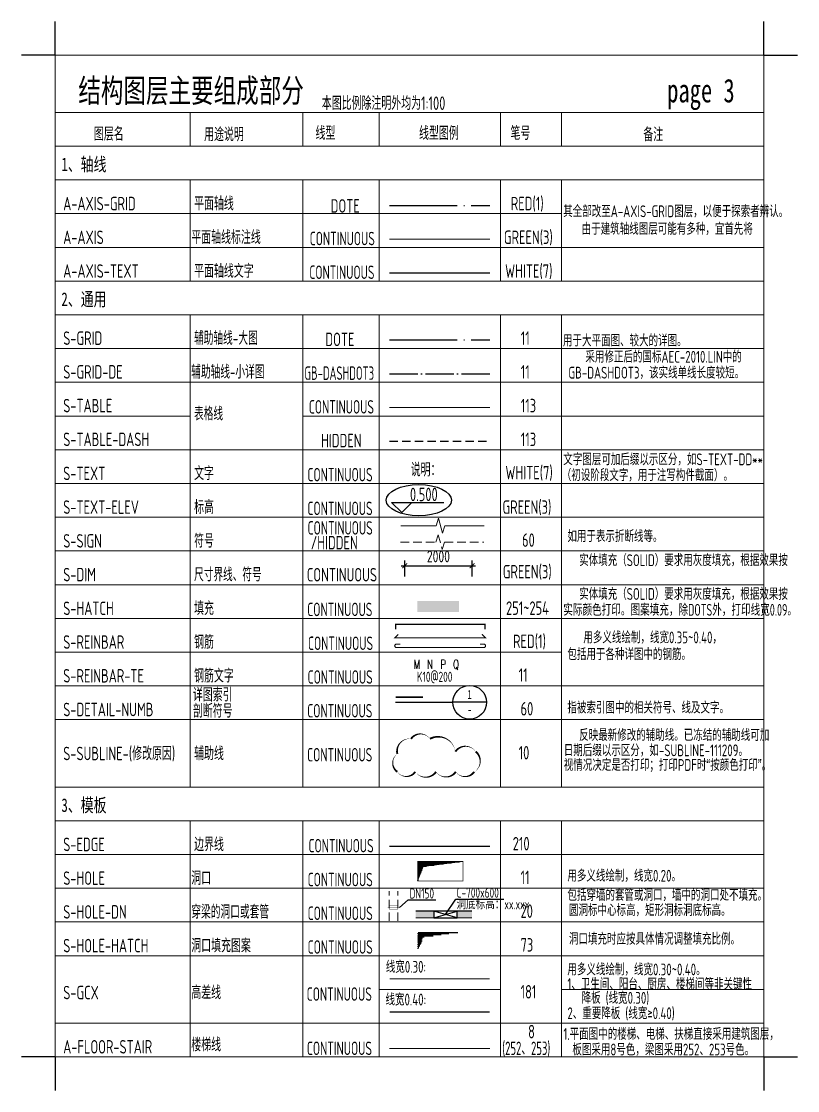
# Model space of a CAD drawing. Header units: millimetres. Extents: x 1089227 to 13101469, y 618865 to 10240562.
# Drawn here: x 2422963 to 2445963, y 5633596 to 5665296 of the extents above; entities that cross this region are included whole.
import ezdxf

# ---------------------------------------------------------------- set-up
doc = ezdxf.new("R2010")
doc.units = ezdxf.units.MM
doc.header["$LTSCALE"] = 1000
doc.header["$PDMODE"] = 3
doc.header["$PDSIZE"] = 200
for name, pattern in [('DOTE', [2.42, 2, -0.2, 0.02, -0.2]), ('GB_DASHDOT3', [1.0675, 0.84, -0.105, 0.0175, -0.105]), ('HIDDEN', [0.375, 0.25, -0.125])]:
    doc.linetypes.add(name, pattern=pattern)
doc.layers.get('0').update_dxf_attribs({"linetype": 'CONTINUOUS'})
doc.layers.get('Defpoints').update_dxf_attribs({"linetype": 'CONTINUOUS'})
for name, color, linetype, lineweight in [('A-AXIS', 3, 'CONTINUOUS', 0), ('A-FLOOR-STAIR', 8, 'CONTINUOUS', 0), ('S-BEAM-DASH', 4, 'HIDDEN', 0), ('S-COLU-DE-HATCH', 73, 'CONTINUOUS', 0), ('S-DIM', 3, 'CONTINUOUS', 0), ('S-HOLE', 11, 'CONTINUOUS', 0), ('S-SIGN', 60, 'CONTINUOUS', 0), ('S-TABLE', 113, 'CONTINUOUS', 0), ('S-TEXT', 32, 'CONTINUOUS', 0), ('S-WALL', 31, 'CONTINUOUS', 0)]:
    doc.layers.add(name, color=color, linetype=linetype, lineweight=lineweight)
for name, color, linetype in [('A-AXIS-GRID', 1, 'DOTE'), ('A-AXIS-TEXT', 7, 'CONTINUOUS'), ('A-TEXT-DESC', 4, 'CONTINUOUS'), ('S-DETAIL-NUMB', 60, 'CONTINUOUS'), ('S-EDGE', 210, 'CONTINUOUS'), ('S-GCX', 181, 'CONTINUOUS'), ('S-GRID', 11, 'DOTE'), ('S-GRID-DE', 11, 'GB_DASHDOT3'), ('S-HOLE-DN', 20, 'CONTINUOUS'), ('S-HOLE-HATCH', 73, 'CONTINUOUS'), ('S-REINBAR-TE', 11, 'CONTINUOUS'), ('S-SUBLINE', 10, 'CONTINUOUS'), ('S-TABLE-DASH', 113, 'HIDDEN'), ('S-TEXT-ELEV', 3, 'CONTINUOUS'), ('S-WALL-HATCH', 251, 'CONTINUOUS'), ('S-WALL-RF-H', 73, 'CONTINUOUS')]:
    doc.layers.add(name, color=color, linetype=linetype)
doc.layers.add('S-reinbar', color=1, linetype='CONTINUOUS', lineweight=0, transparency=0.54)
doc.styles.add('HT', font='simhei.ttf', dxfattribs={"width": 0.7})
doc.styles.add('hzst', font='simsun.ttc', dxfattribs={"width": 0.7})
doc.styles.add('rom', font='romand.shx', dxfattribs={"width": 0.7})
doc.styles.add('SZAD_HT', font='simhei.ttf')
doc.styles.add('TSSD_Dimension', font='tssdeng.shx', dxfattribs={"width": 0.75, "bigfont": 'Hztxt.shx'})
doc.styles.add('TSSD_Norm', font='Tssdeng.shx', dxfattribs={"width": 0.7, "bigfont": 'hztxt.shx'})
doc.styles.add('TSSD_Rein', font='tssdeng.shx', dxfattribs={"width": 0.7, "bigfont": 'hztxt.shx'})
doc.dimstyles.new('TSSD_100_100', dxfattribs={"dimtxt": 350, "dimasz": 100, "dimexe": 150, "dimexo": 250, "dimgap": 100, "dimtad": 1, "dimdec": 0, "dimzin": 0, "dimdsep": 46, "dimtxsty": 'TSSD_Dimension', "dimblk": 'ARCHTICK', "dimblk1": 'ARCHTICK', "dimblk2": 'ARCHTICK', "dimcen": 0, "dimdle": 100, "dimclrt": 7, "dimadec": 0, "dimazin": 0, "dimtfac": 1, "dimtdec": 0, "dimtix": 1, "dimtmove": 2, "dimatfit": 3, "dimfxl": 0, "dimtolj": 1, "dimtzin": 0, "dimarcsym": 0})

# ---------------------------------------------------------------- blocks, each defined once
blk = doc.blocks.new('_ArchTick')
at = {"color": 0, "linetype": 'ByBlock', "const_width": 0.3}
blk.add_lwpolyline([(-0.71, -0.71), (0.71, 0.71)], dxfattribs=at)
blk = doc.blocks.new('*D358')
at = {"layer": 'Defpoints', "color": 0, "transparency": 16777216}
for p in [(2436320, 5649158), (2434320, 5648590), (2436320, 5648590)]:
    blk.add_point(p, dxfattribs=at)
at = {"layer": 'S-DIM', "color": 0, "lineweight": -2, "transparency": 16777216}
for p, q in [((2434320, 5648840), (2434320, 5649308)), ((2436320, 5648840), (2436320, 5649308)), ((2434220, 5649158), (2436420, 5649158))]:
    blk.add_line(p, q, dxfattribs=at)
at = {"layer": 'S-DIM', "color": 0, "lineweight": -2, "transparency": 16777216, "xscale": 100, "yscale": 100, "zscale": 100, "rotation": 180}
blk.add_blockref('_ArchTick', (2434320, 5649158), dxfattribs=at)
at = {"layer": 'S-DIM', "color": 0, "lineweight": -2, "transparency": 16777216, "xscale": 100, "yscale": 100, "zscale": 100}
blk.add_blockref('_ArchTick', (2436320, 5649158), dxfattribs=at)
at = {"layer": 'S-DIM', "color": 7, "transparency": 16777216, "insert": (2435320, 5649433), "char_height": 350, "attachment_point": 5, "style": 'TSSD_Dimension'}
blk.add_mtext('\\A1;2000', dxfattribs=at)
blk = doc.blocks.new('hole')
at = {"layer": 'S-HOLE-DN', "const_width": 10}
for points in [[(-350, 0), (0, 0)], [(-50, 50), (-50, -50), (-300, -50), (-300, 50), (-50, 50)]]:
    blk.add_lwpolyline(points, dxfattribs=at)

msp = doc.modelspace()

# ---------------------------------------------------------------- hatches: boundary and pattern name
at = {"layer": 'S-COLU-DE-HATCH'}
msp.add_hatch(color=256, dxfattribs=at).paths.add_polyline_path([(2434696.162, 5647782.493), (2435929.85, 5647782.493), (2435929.85, 5648110.309), (2434696.162, 5648110.309)])
at = {"layer": 'S-HOLE-HATCH'}
h = msp.add_hatch(dxfattribs=at)
h.set_pattern_fill('DOTS', color=256, scale=500, style=0)
h.set_pattern_definition([(0, (2398854.135, 5631596.27), (15.625, 31.25), [0, -31.25])])
h.paths.add_polyline_path([(2434871.457, 5638153.352), (2436043.686, 5638303.614), (2434702.407, 5638303.614), (2434702.407, 5637727.491)])
at = {"layer": 'S-WALL-HATCH'}
for points in [[(2435180.027, 5638719.071), (2435180.027, 5638919.071), (2434642.862, 5638919.071), (2434642.862, 5638719.071)], [(2435880.027, 5638919.071), (2435880.027, 5638719.071), (2436312.576, 5638719.071), (2436312.576, 5638919.071)]]:
    msp.add_hatch(color=256, dxfattribs=at).paths.add_polyline_path(points)
at = {"layer": 'S-WALL-RF-H'}
h = msp.add_hatch(dxfattribs=at)
h.set_pattern_fill('DOTS', color=256, scale=500, style=0)
h.set_pattern_definition([(0, (2373745.516, 5631596.27), (15.625, 31.25), [0, -31.25])])
h.paths.add_polyline_path([(2434871.457, 5640240.677), (2436043.686, 5640390.938), (2434702.407, 5640390.938), (2434702.407, 5639814.815)])

# ---------------------------------------------------------------- linework, layer by layer
at = {"layer": 'A-AXIS'}
msp.add_line((2433870.869, 5658840.675), (2436842.169, 5658840.675), dxfattribs=at)
at = {"layer": 'A-AXIS-GRID', "linetype": 'DOTE'}
msp.add_line((2433870.869, 5659840.675), (2436842.169, 5659840.675), dxfattribs=at)
at = {"layer": 'A-AXIS-TEXT'}
msp.add_line((2433870.869, 5657840.675), (2436842.169, 5657840.675), dxfattribs=at)
at = {"layer": 'A-FLOOR-STAIR'}
msp.add_line((2433870.869, 5634840.675), (2436842.169, 5634840.675), dxfattribs=at)
at = {"layer": 'Defpoints', "color": 0}
for points in [[(2423962.755, 5664296.27), (2423962.755, 5665296.27)], [(2444962.755, 5664296.27), (2444962.755, 5665296.27)], [(2423962.755, 5664296.27), (2422962.755, 5664296.27)], [(2444962.755, 5664296.27), (2445962.755, 5664296.27)], [(2423962.755, 5634596.27), (2422962.755, 5634596.27)], [(2423962.755, 5634596.27), (2423962.755, 5633596.27)], [(2444962.755, 5634596.27), (2444962.755, 5633596.27)], [(2444962.755, 5634596.27), (2445962.755, 5634596.27)]]:
    msp.add_lwpolyline(points, dxfattribs=at)
at = {"layer": 'S-BEAM-DASH'}
for p, q in [((2433863.61, 5638627.19), (2433863.61, 5639510.092)), ((2434113.61, 5638627.19), (2434113.61, 5639510.092))]:
    msp.add_line(p, q, dxfattribs=at)
at = {"layer": 'S-DETAIL-NUMB'}
for p in [(2434052.82, 5645109.808), (2436745.819, 5645109.808)]:
    msp.add_line(p, (2435745.819, 5645109.808), dxfattribs=at)
at = {"layer": 'S-DETAIL-NUMB', "const_width": 50}
msp.add_lwpolyline([(2434052.82, 5645259.808), (2434857.859, 5645259.808)], dxfattribs=at)
at = {"layer": 'S-DETAIL-NUMB'}
msp.add_circle((2436245.819, 5645109.808), 500, dxfattribs=at)
at = {"layer": 'S-EDGE'}
msp.add_line((2433870.869, 5640840.675), (2436842.169, 5640840.675), dxfattribs=at)
at = {"layer": 'S-GCX'}
for points, const_width in [([(2433870.869, 5636907.297), (2436842.169, 5636907.297)], 30), ([(2433870.869, 5635930.503), (2436842.169, 5635930.503)], 40)]:
    msp.add_lwpolyline(points, dxfattribs=dict(at, const_width=const_width))
at = {"layer": 'S-GRID', "linetype": 'DOTE'}
msp.add_line((2433870.869, 5655850.226), (2436842.169, 5655850.226), dxfattribs=at)
at = {"layer": 'S-GRID-DE'}
msp.add_line((2433870.869, 5654850.226), (2436842.169, 5654850.226), dxfattribs=at)
at = {"layer": 'S-HOLE', "const_width": 20}
msp.add_lwpolyline([(2434702.407, 5640390.938), (2436043.686, 5640390.938), (2436043.686, 5639814.815), (2434702.407, 5639814.815)], close=True, dxfattribs=at)
at = {"layer": 'S-HOLE'}
msp.add_lwpolyline([(2434702.407, 5639814.815), (2434871.457, 5640240.677), (2436043.686, 5640390.938)], dxfattribs=at)
at = {"layer": 'S-HOLE-DN'}
for p, q in [((2435180.027, 5638719.071), (2435880.027, 5638919.071)), ((2435880.027, 5638719.071), (2435180.027, 5638919.071))]:
    msp.add_line(p, q, dxfattribs=at)
for points in [[(2434163.61, 5639028.609), (2434418.556, 5639251.896), (2435246.166, 5639251.896)], [(2435530.027, 5638819.071), (2435839.722, 5639274.005), (2437255.752, 5639274.005)]]:
    msp.add_lwpolyline(points, dxfattribs=at)
msp.add_lwpolyline([(2435180.027, 5638919.071), (2435180.027, 5638719.071), (2435880.027, 5638719.071), (2435880.027, 5638919.071)], close=True, dxfattribs=at)
at = {"layer": 'S-reinbar', "const_width": 35}
for points in [[(2436699.37, 5647268.69), (2436699.37, 5647418.69), (2434052.608, 5647418.69), (2434052.608, 5647268.69)], [(2434131.258, 5647124.448), (2434025.192, 5647018.382), (2436716.824, 5647018.382), (2436610.758, 5647124.448)]]:
    msp.add_lwpolyline(points, dxfattribs=at)
msp.add_lwpolyline([(2434195.192, 5646833.516), (2434075.192, 5646833.516, 1), (2434075.192, 5646733.516), (2436666.824, 5646733.516, 1), (2436666.824, 5646833.516), (2436546.824, 5646833.516)], format="xyb", dxfattribs=at)
at = {"layer": 'S-SIGN'}
msp.add_lwpolyline([(2434206.036, 5650344.002), (2435249.779, 5650344.002), (2435319.779, 5650564.002), (2435439.779, 5650124.002), (2435509.779, 5650344.002), (2436670.594, 5650344.002)], dxfattribs=at)
at = {"layer": 'S-SIGN', "linetype": 'HIDDEN'}
msp.add_lwpolyline([(2434199.968, 5649855.794), (2435243.711, 5649855.794), (2435313.711, 5650075.794), (2435433.711, 5649635.794), (2435503.711, 5649855.794), (2436664.526, 5649855.794)], dxfattribs=at)
at = {"layer": 'S-SUBLINE'}
msp.add_lwpolyline([(2435066.977, 5644025.515, 0, 60, 0.52056705), (2434507.955, 5644025.515, 0, 60, 0.52056705), (2434102.664, 5643578.526, 0, 60, 0.52056705), (2434102.664, 5643047.727, 0, 60, 0.52056705), (2434633.735, 5643047.727, 0, 60, 0.52056705), (2435248.66, 5643047.727, 0, 60, 0.52056705), (2435835.633, 5643047.727, 0, 60, 0.52056705), (2436380.68, 5643047.727, 0, 60, 0.52056705), (2436422.606, 5643648.368, 0, 60, 0.52056705), (2435821.657, 5643648.368, 0, 60, 0.52056705)], format="xyseb", close=True, dxfattribs=at)
at = {"layer": 'S-TABLE'}
for p, q in [((2427962.755, 5661596.27), (2427962.755, 5662596.27)), ((2431302.286, 5661596.27), (2431302.286, 5662596.27)), ((2433562.755, 5661596.27), (2433562.755, 5662596.27)), ((2437162.755, 5661596.27), (2437162.755, 5662596.27)), ((2438962.755, 5661596.27), (2438962.755, 5662596.27)), ((2423962.755, 5660596.27), (2444962.755, 5660596.27)), ((2423962.755, 5659596.27), (2438962.755, 5659596.27)), ((2423962.755, 5658596.27), (2444962.755, 5658596.27)), ((2423962.755, 5657596.27), (2444962.755, 5657596.27)), ((2423962.755, 5656596.27), (2444962.755, 5656596.27)), ((2423962.755, 5654596.27), (2444962.755, 5654596.27)), ((2433870.869, 5653850.226), (2436842.169, 5653850.226)), ((2433562.755, 5636596.27), (2437162.755, 5636596.27)), ((2438962.755, 5636596.27), (2444962.755, 5636596.27))]:
    msp.add_line(p, q, dxfattribs=at)
msp.add_lwpolyline([(2444962.755, 5634596.27), (2444962.755, 5664296.27), (2423962.755, 5664296.27), (2423962.755, 5634596.27)], close=True, dxfattribs=at)
for points in [[(2423962.755, 5662596.27), (2444962.755, 5662596.27)], [(2423962.755, 5661596.27), (2444962.755, 5661596.27)], [(2427962.755, 5660596.27), (2427962.755, 5657596.27)], [(2431302.286, 5660596.27), (2431302.286, 5657596.27)], [(2433562.755, 5660596.27), (2433562.755, 5657596.27)], [(2437162.755, 5660596.27), (2437162.755, 5657596.27)], [(2438962.755, 5660596.27), (2438962.755, 5657596.27)], [(2427962.755, 5656596.27), (2427962.755, 5642596.27)], [(2431302.286, 5656596.27), (2431302.286, 5642596.27)], [(2433562.755, 5656596.27), (2433562.755, 5642596.27)], [(2437162.755, 5656596.27), (2437162.755, 5642596.27)], [(2438962.755, 5656596.27), (2438962.755, 5642596.27)], [(2423962.755, 5655596.27), (2444962.755, 5655596.27)], [(2423962.755, 5653596.27), (2427962.755, 5653596.27)], [(2431302.286, 5653596.27), (2444962.755, 5653596.27)], [(2423962.755, 5652596.27), (2444962.755, 5652596.27)], [(2423962.755, 5651596.27), (2444962.755, 5651596.27)], [(2423962.755, 5650596.27), (2444962.755, 5650596.27)], [(2423962.755, 5649596.27), (2444962.755, 5649596.27)], [(2423962.755, 5648596.27), (2444962.755, 5648596.27)], [(2423962.755, 5647596.27), (2444962.755, 5647596.27)], [(2423962.755, 5646596.27), (2438962.755, 5646596.27)], [(2423962.755, 5645596.27), (2444962.755, 5645596.27)], [(2423962.755, 5644596.27), (2444962.755, 5644596.27)], [(2423962.755, 5642596.27), (2444962.755, 5642596.27)], [(2423962.755, 5641596.27), (2444962.755, 5641596.27)], [(2427962.755, 5641596.27), (2427962.755, 5634596.27)], [(2431302.286, 5641596.27), (2431302.286, 5634596.27)], [(2433562.755, 5641596.27), (2433562.755, 5634596.27)], [(2437162.755, 5641596.27), (2437162.755, 5634596.27)], [(2438962.755, 5641596.27), (2438962.755, 5634596.27)], [(2423962.755, 5640596.27), (2444962.755, 5640596.27)], [(2423962.755, 5639596.27), (2444962.755, 5639596.27)], [(2423962.755, 5638596.27), (2444962.755, 5638596.27)], [(2423962.755, 5637596.27), (2444962.755, 5637596.27)], [(2423962.755, 5635596.27), (2444962.755, 5635596.27)], [(2423962.755, 5634596.27), (2427962.755, 5634596.27)], [(2431762.755, 5634596.27), (2438962.755, 5634596.27)]]:
    msp.add_lwpolyline(points, dxfattribs=at)
at = {"layer": 'S-TABLE-DASH'}
msp.add_line((2433870.869, 5652850.226), (2436842.169, 5652850.226), dxfattribs=at)
at = {"layer": 'S-TEXT-ELEV'}
msp.add_lwpolyline([(2434531.916, 5651035.778), (2434231.916, 5650735.778), (2433931.916, 5651035.778), (2435482.022, 5651035.778)], dxfattribs=at)
msp.add_ellipse((2434739.732, 5651099.71), major_axis=(965.463, 0), ratio=0.478576561, dxfattribs=at)
at = {"layer": 'S-WALL', "const_width": 35}
for points in [[(2434642.862, 5638919.071), (2436312.576, 5638919.071)], [(2434642.862, 5638719.071), (2436312.576, 5638719.071)]]:
    msp.add_lwpolyline(points, dxfattribs=at)

# ---------------------------------------------------------------- block references
msp.add_blockref('hole', (2434163.61, 5639028.609))

# ---------------------------------------------------------------- texts
at = {"layer": 'A-AXIS', "style": 'TSSD_Norm'}
for s, width, p in [('A-AXIS', 0.7, (2424201.726, 5658695.234)), ('平面轴线标注线', 0.7, (2427997.865, 5658695.234)), ('GREEN(3)', 0.7, (2437260.005, 5658695.234)), ('CONTINUOUS', 0.65, (2431506.114, 5658658.452))]:
    msp.add_text(s, height=400, dxfattribs=dict(at, width=width)).set_placement(p)
at = {"layer": 'A-AXIS-GRID', "style": 'TSSD_Norm', "width": 0.7}
for s, p in [('A-AXIS-GRID', (2424201.726, 5659695.234)), ('平面轴线', (2428080.124, 5659695.234)), ('RED(1)', (2437463.882, 5659695.234)), ('DOTE', (2432127.048, 5659624.746))]:
    msp.add_text(s, height=400, dxfattribs=at).set_placement(p)
at = {"layer": 'A-AXIS-TEXT', "style": 'TSSD_Norm'}
for s, width, p in [('平面轴线文字', 0.7, (2428080.124, 5657695.234)), ('WHITE(7)', 0.7, (2437295.17, 5657695.234)), ('A-AXIS-TEXT', 0.7, (2424201.726, 5657695.234)), ('CONTINUOUS', 0.65, (2431494.54, 5657658.452))]:
    msp.add_text(s, height=400, dxfattribs=dict(at, width=width)).set_placement(p)
at = {"layer": 'A-FLOOR-STAIR', "style": 'TSSD_Norm'}
for s, width, p in [('8', 0.7, (2437976.91, 5635145.173)), ('A-FLOOR-STAIR', 0.7, (2424201.726, 5634695.234)), ('楼梯线', 0.7, (2427997.244, 5634758.478)), ('CONTINUOUS', 0.65, (2431421.413, 5634650.561)), ('(252、253)', 0.6, (2437211.564, 5634650.673))]:
    msp.add_text(s, height=400, dxfattribs=dict(at, width=width)).set_placement(p)
at = {"layer": 'A-TEXT-DESC', "color": 10, "style": 'SZAD_HT', "width": 0.7}
for s, p in [('1、轴线', (2424147.808, 5660860.024)), ('2、通用', (2424147.808, 5656860.024)), ('3、模板', (2424147.808, 5641860.024))]:
    msp.add_text(s, height=400, dxfattribs=at).set_placement(p)
at = {"layer": 'S-COLU-DE-HATCH', "style": 'TSSD_Norm'}
for s, width, p in [('S-HATCH', 0.7, (2424201.726, 5647695.234)), ('填充', 0.7, (2428080.124, 5647695.234)), ('CONTINUOUS', 0.65, (2431432.711, 5647662.237)), ('251~254', 0.7, (2437323.536, 5647700.883))]:
    msp.add_text(s, height=400, dxfattribs=dict(at, width=width)).set_placement(p)
at = {"layer": 'S-DETAIL-NUMB'}
for s, height, style, width, p in [('详图索引', 400, 'TSSD_Norm', 0.7, (2428043.897, 5645132.42)), ('1', 265.47, 'hzst', 0.728324, (2436177.073, 5645208.353)), ('S-DETAIL-NUMB', 400, 'TSSD_Norm', 0.7, (2424201.726, 5644695.234)), ('剖断符号', 400, 'TSSD_Norm', 0.7, (2428043.897, 5644654.43)), ('CONTINUOUS', 400, 'TSSD_Norm', 0.65, (2431432.157, 5644658.452)), ('-', 265.47, 'hzst', 0.728324, (2436177.073, 5644760.591)), ('60', 400, 'TSSD_Norm', 0.7, (2437753.582, 5644717.598))]:
    msp.add_text(s, height=height, dxfattribs=dict(at, style=style, width=width)).set_placement(p)
at = {"layer": 'S-DIM', "style": 'TSSD_Norm'}
for s, width, p in [('S-DIM', 0.7, (2424201.726, 5648695.234)), ('尺寸界线、符号', 0.65, (2428080.124, 5648695.234)), ('CONTINUOUS', 0.7, (2431421.497, 5648691.091)), ('GREEN(3)', 0.7, (2437228.185, 5648781.404))]:
    msp.add_text(s, height=400, dxfattribs=dict(at, width=width)).set_placement(p)
at = {"layer": 'S-EDGE', "style": 'TSSD_Norm'}
for s, width, p in [('S-EDGE', 0.7, (2424201.726, 5640695.234)), ('边界线', 0.7, (2428080.124, 5640695.234)), ('CONTINUOUS', 0.65, (2431470.487, 5640658.452)), ('210', 0.7, (2437522.137, 5640717.598))]:
    msp.add_text(s, height=400, dxfattribs=dict(at, width=width)).set_placement(p)
at = {"layer": 'S-GCX', "style": 'TSSD_Norm'}
for s, width, p in [('S-GCX', 0.7, (2424201.726, 5636303.323)), ('高差线', 0.7, (2427997.244, 5636303.323)), ('CONTINUOUS', 0.65, (2431417.07, 5636258.651)), ('181', 0.7, (2437753.582, 5636325.688))]:
    msp.add_text(s, height=400, dxfattribs=dict(at, width=width)).set_placement(p)
at = {"layer": 'S-GRID', "style": 'TSSD_Norm'}
for s, width, p in [('S-GRID', 0.7, (2424201.726, 5655704.785)), ('辅助轴线-大图', 0.65, (2428080.124, 5655704.785)), ('DOTE', 0.7, (2431969.153, 5655668.003)), ('11', 0.7, (2437759.508, 5655704.785))]:
    msp.add_text(s, height=400, dxfattribs=dict(at, width=width)).set_placement(p)
at = {"layer": 'S-GRID-DE', "style": 'TSSD_Norm'}
for s, width, p in [('S-GRID-DE', 0.7, (2424201.726, 5654704.785)), ('辅助轴线-小详图', 0.6, (2427992.836, 5654704.785)), ('GB-DASHDOT3', 0.6, (2431350.229, 5654668.003)), ('11', 0.7, (2437759.508, 5654704.785))]:
    msp.add_text(s, height=400, dxfattribs=dict(at, width=width)).set_placement(p)
at = {"layer": 'S-HOLE', "style": 'TSSD_Norm'}
for s, width, p in [('S-HOLE', 0.7, (2424201.726, 5639695.234)), ('洞口', 0.7, (2427997.244, 5639695.234)), ('11', 0.7, (2437753.582, 5639717.598)), ('CONTINUOUS', 0.65, (2431444.532, 5639653.978))]:
    msp.add_text(s, height=400, dxfattribs=dict(at, width=width)).set_placement(p)
at = {"layer": 'S-HOLE-DN', "style": 'TSSD_Norm'}
for s, height, width, p in [('DN150', 300, 0.7, (2434463.084, 5639291.342)), ('C-700x600', 300, 0.7, (2435859.704, 5639313.451)), ('穿梁的洞口或套管', 400, 0.6, (2427997.244, 5638695.234)), ('洞底标高：xx.xxx', 300, 0.7, (2435855.445, 5638972.919)), ('20', 400, 0.7, (2437753.582, 5638717.598)), ('S-HOLE-DN', 400, 0.7, (2424201.726, 5638695.234)), ('CONTINUOUS', 400, 0.65, (2431444.532, 5638653.978))]:
    msp.add_text(s, height=height, dxfattribs=dict(at, width=width)).set_placement(p)
at = {"layer": 'S-HOLE-HATCH', "style": 'TSSD_Norm'}
for s, width, p in [('S-HOLE-HATCH', 0.7, (2424201.726, 5637695.234)), ('洞口填充图案', 0.7, (2427997.244, 5637695.234)), ('CONTINUOUS', 0.65, (2431444.532, 5637653.978)), ('73', 0.7, (2437753.582, 5637717.598))]:
    msp.add_text(s, height=400, dxfattribs=dict(at, width=width)).set_placement(p)
at = {"layer": 'S-reinbar', "style": 'TSSD_Norm'}
for s, width, p in [('S-REINBAR', 0.7, (2424201.726, 5646695.234)), ('钢筋', 0.7, (2428080.124, 5646695.234)), ('CONTINUOUS', 0.65, (2431454.466, 5646658.452)), ('RED(1)', 0.7, (2437530.587, 5646717.598))]:
    msp.add_text(s, height=400, dxfattribs=dict(at, width=width)).set_placement(p)
at = {"layer": 'S-REINBAR-TE'}
for s, height, style, width, p in [('S-REINBAR-TE', 400, 'TSSD_Norm', 0.7, (2424201.726, 5645695.234)), ('钢筋文字', 400, 'TSSD_Norm', 0.7, (2428080.124, 5645695.234)), ('M', 270, 'rom', 0.7, (2434583.597, 5646097.567)), ('N', 270, 'rom', 0.7, (2434979.47, 5646097.567)), ('P', 270, 'rom', 0.7, (2435377.806, 5646097.567)), ('Q', 270, 'rom', 0.7, (2435752.362, 5646097.567)), ('11', 400, 'TSSD_Norm', 0.7, (2437696.985, 5645717.598)), ('CONTINUOUS', 400, 'TSSD_Norm', 0.65, (2431443.311, 5645658.452)), ('K10@200', 300, 'TSSD_Rein', 0.7, (2434681.944, 5645714.865))]:
    msp.add_text(s, height=height, dxfattribs=dict(at, style=style, width=width)).set_placement(p)
at = {"layer": 'S-SIGN', "style": 'TSSD_Norm'}
for s, width, p in [('CONTINUOUS', 0.65, (2431442.91, 5650079.36)), ('S-SIGN', 0.7, (2424201.726, 5649695.234)), ('符号', 0.7, (2428080.124, 5649695.234)), ('/HIDDEN', 0.7, (2431537.132, 5649641.637)), ('60', 0.7, (2437797.626, 5649717.598))]:
    msp.add_text(s, height=400, dxfattribs=dict(at, width=width)).set_placement(p)
at = {"layer": 'S-SUBLINE', "style": 'TSSD_Norm'}
for s, width, p in [('S-SUBLINE-(修改原因)', 0.7, (2424201.726, 5643390.981)), ('辅助线', 0.7, (2428080.124, 5643390.981)), ('CONTINUOUS', 0.65, (2431429.269, 5643354.199)), ('10', 0.7, (2437696.985, 5643413.346))]:
    msp.add_text(s, height=400, dxfattribs=dict(at, width=width)).set_placement(p)
at = {"layer": 'S-TABLE', "style": 'TSSD_Norm'}
for s, width, p in [('S-TABLE', 0.7, (2424201.726, 5653704.785)), ('CONTINUOUS', 0.65, (2431480.117, 5653668.003)), ('113', 0.7, (2437759.508, 5653704.785)), ('表格线', 0.65, (2428080.124, 5653464.2))]:
    msp.add_text(s, height=400, dxfattribs=dict(at, width=width)).set_placement(p)
at = {"layer": 'S-TABLE-DASH', "style": 'TSSD_Norm', "width": 0.7}
for s, p in [('S-TABLE-DASH', (2424201.726, 5652704.785)), ('HIDDEN', (2431842.156, 5652668.003)), ('113', (2437759.508, 5652704.785))]:
    msp.add_text(s, height=400, dxfattribs=at).set_placement(p)
at = {"layer": 'S-TEXT', "color": 4}
for s, height, style, width, p in [('结构图层主要组成部分', 700, 'HT', 0.7, (2424648.806, 5662894.581)), ('page 3', 700, 'HT', 0.7, (2442098.627, 5662894.581)), ('本图比例除注明外均为1:100', 400, 'TSSD_Norm', 0.7, (2431865.216, 5662670.813)), ('图层名', 400, 'TSSD_Norm', 0.7, (2425111.348, 5661758.529)), ('用途说明', 400, 'TSSD_Norm', 0.7, (2428377.759, 5661744.66)), ('线型', 400, 'TSSD_Norm', 0.7, (2431677.75, 5661781.865)), ('线型图例', 400, 'TSSD_Norm', 0.7, (2434745.788, 5661781.865)), ('笔号', 400, 'TSSD_Norm', 0.7, (2437456.528, 5661781.865)), ('备注', 400, 'TSSD_Norm', 0.7, (2441390.88, 5661742.157)), ('其全部改至A-AXIS-GRID图层，以便于探索者辨认。', 350, 'TSSD_Norm', 0.7, (2439016.909, 5659491.123)), ('由于建筑轴线图层可能有多种，宜首先将', 350, 'TSSD_Norm', 0.7, (2439564.674, 5658969.72)), ('用于大平面图、较大的详图。', 350, 'TSSD_Norm', 0.7, (2439010.466, 5655658.563)), ('采用修正后的国标AEC-2010.LIN中的', 350, 'TSSD_Norm', 0.7, (2439674.656, 5655177.265)), ('GB-DASHDOT3，该实线单线长度较短。', 350, 'TSSD_Norm', 0.7, (2439172.275, 5654706.395)), ('文字图层可加后缀以示区分，如S-TEXT-DD**', 350, 'TSSD_Norm', 0.7, (2439020.025, 5652137.215)), ('（初设阶段文字，用于注写构件截面）。', 350, 'TSSD_Norm', 0.7, (2438975.437, 5651668.639)), ('如用于表示折断线等。', 350, 'TSSD_Norm', 0.7, (2439141.32, 5649857.414)), ('实体填充（SOLID）要求用灰度填充，根据效果按', 350, 'TSSD_Norm', 0.7, (2439490.042, 5649145.496)), ('实体填充（SOLID）要求用灰度填充，根据效果按', 350, 'TSSD_Norm', 0.7, (2439490.042, 5648145.496)), ('实际颜色打印。图案填充，除DOTS外，打印线宽0.09。', 350, 'TSSD_Norm', 0.65, (2439020.025, 5647674.508)), ('用多义线绘制，线宽0.35~0.40，', 350, 'TSSD_Norm', 0.7, (2439615.308, 5646857.414)), ('包括用于各种详图中的钢筋。', 350, 'TSSD_Norm', 0.7, (2439141.32, 5646358.74)), ('指被索引图中的相关符号、线及文字。', 350, 'TSSD_Norm', 0.7, (2439141.32, 5644776.285)), ('反映最新修改的辅助线。已冻结的辅助线可加', 350, 'TSSD_Norm', 0.7, (2439490.042, 5643962.317)), ('日期后缀以示区分，如-SUBLINE-111209。', 350, 'TSSD_Norm', 0.7, (2439034.737, 5643509.887)), ('视情况决定是否打印；打印PDF时“按颜色打印”。', 350, 'TSSD_Norm', 0.7, (2439034.737, 5643075.789)), ('用多义线绘制，线宽0.20。', 350, 'TSSD_Norm', 0.7, (2439141.32, 5639792.78)), ('包括穿墙的套管或洞口，墙中的洞口处不填充。', 350, 'TSSD_Norm', 0.7, (2439141.32, 5639220.98)), ('圆洞标中心标高，矩形洞标洞底标高。', 350, 'TSSD_Norm', 0.7, (2439187.724, 5638770.818)), ('洞口填充时应按具体情况调整填充比例。', 350, 'TSSD_Norm', 0.7, (2439187.724, 5637919.538)), ('线宽0.30:', 350, 'TSSD_Norm', 0.7, (2433760.604, 5637091.872)), ('用多义线绘制，线宽0.30~0.40。', 350, 'TSSD_Norm', 0.7, (2439141.32, 5637013.675)), ('1、卫生间、阳台、厨房、楼梯间等非关键性', 350, 'TSSD_Norm', 0.7, (2439141.32, 5636581.151)), ('线宽0.40:', 350, 'TSSD_Norm', 0.7, (2433751.979, 5636121.344)), ('降板 (线宽0.30)', 350, 'TSSD_Norm', 0.7, (2439562.347, 5636170.852)), ('2、重要降板 (线宽≥0.40)', 350, 'TSSD_Norm', 0.7, (2439141.32, 5635714.95)), ('1.平面图中的楼梯、电梯、扶梯直接采用建筑图层，', 350, 'TSSD_Norm', 0.7, (2439022.842, 5635100.631)), ('板图采用8号色，梁图采用252、253号色。', 350, 'TSSD_Norm', 0.7, (2439288.857, 5634638.695))]:
    msp.add_text(s, height=height, dxfattribs=dict(at, style=style, width=width)).set_placement(p)
at = {"layer": 'S-TEXT', "style": 'TSSD_Norm'}
for s, width, p in [('文字', 0.7, (2428080.124, 5651695.234)), ('说明：', 0.7, (2434499.357, 5651804.574)), ('WHITE(7)', 0.7, (2437304.697, 5651717.598)), ('S-TEXT', 0.7, (2424201.726, 5651695.234)), ('CONTINUOUS', 0.65, (2431439.106, 5651658.452))]:
    msp.add_text(s, height=400, dxfattribs=dict(at, width=width)).set_placement(p)
at = {"layer": 'S-TEXT-ELEV', "style": 'TSSD_Norm'}
for s, width, p in [('0.500', 0.7, (2434475.916, 5651071.284)), ('S-TEXT-ELEV', 0.7, (2424201.726, 5650695.234)), ('标高', 0.7, (2428080.124, 5650695.234)), ('CONTINUOUS', 0.65, (2431439.106, 5650658.452)), ('GREEN(3)', 0.7, (2437218.896, 5650695.234))]:
    msp.add_text(s, height=400, dxfattribs=dict(at, width=width)).set_placement(p)

# ---------------------------------------------------------------- dimensions: what is measured, and where the dimension line sits
at = {"layer": 'S-DIM'}
dim = msp.add_linear_dim(base=(2436320.159, 5649158.467), p1=(2434320.159, 5648589.872), p2=(2436320.159, 5648589.872), dimstyle='TSSD_100_100', dxfattribs=at)
dim.commit()
dim.dimension.update_dxf_attribs({"geometry": '*D358', "text_midpoint": (2435320.159, 5649433.467)})

doc.saveas('drawing.dxf')
